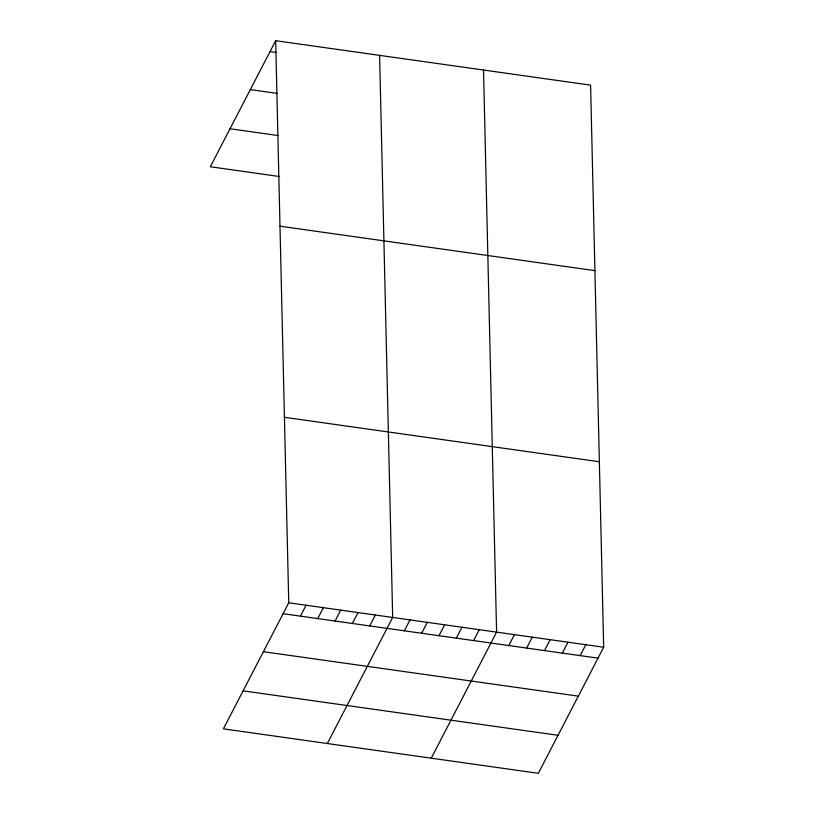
<?xml version="1.0" encoding="UTF-8"?>
<svg xmlns="http://www.w3.org/2000/svg" width="814" height="814" viewBox="0 0 814 814"><rect width="100%" height="100%" fill="white"/><g stroke="black" fill="none" stroke-linecap="round" stroke-linejoin="round"><path stroke-width="1.22" d="M275.671 40.7L288.746 602.787L223.402 728.856L538.329 773.3L603.673 647.242L590.598 85.144L275.671 40.7L210.327 166.758L279.619 176.536M300.417 616.137L306.064 605.24M317.735 618.589L323.382 607.682M335.053 621.031L340.71 610.124M352.381 623.473L358.028 612.566M369.698 625.915L375.346 615.018M327.33 743.518L392.674 617.46L379.599 55.372M404.334 630.809L409.991 619.902M421.662 633.251L427.309 622.344M438.98 635.693L444.637 624.796M456.298 638.145L461.955 627.238M473.626 640.587L479.273 629.68M431.247 758.19L496.591 632.122L483.526 70.035M508.791 645.553L514.438 634.645M526.638 648.066L532.285 637.169M544.485 650.59L550.132 639.682M562.321 653.103L567.979 642.205M580.168 655.626L585.826 644.719M270.024 51.608L276.211 52.483M250.325 89.611L277.543 93.447M230.026 128.754L278.276 135.572M279.985 226.19L594.912 270.635M284.432 417.297L599.358 461.752M288.746 602.787L603.673 647.242M283.089 613.695L598.015 658.139M263.39 651.699L578.316 696.143M243.101 690.852L558.028 735.296"/></g></svg>
